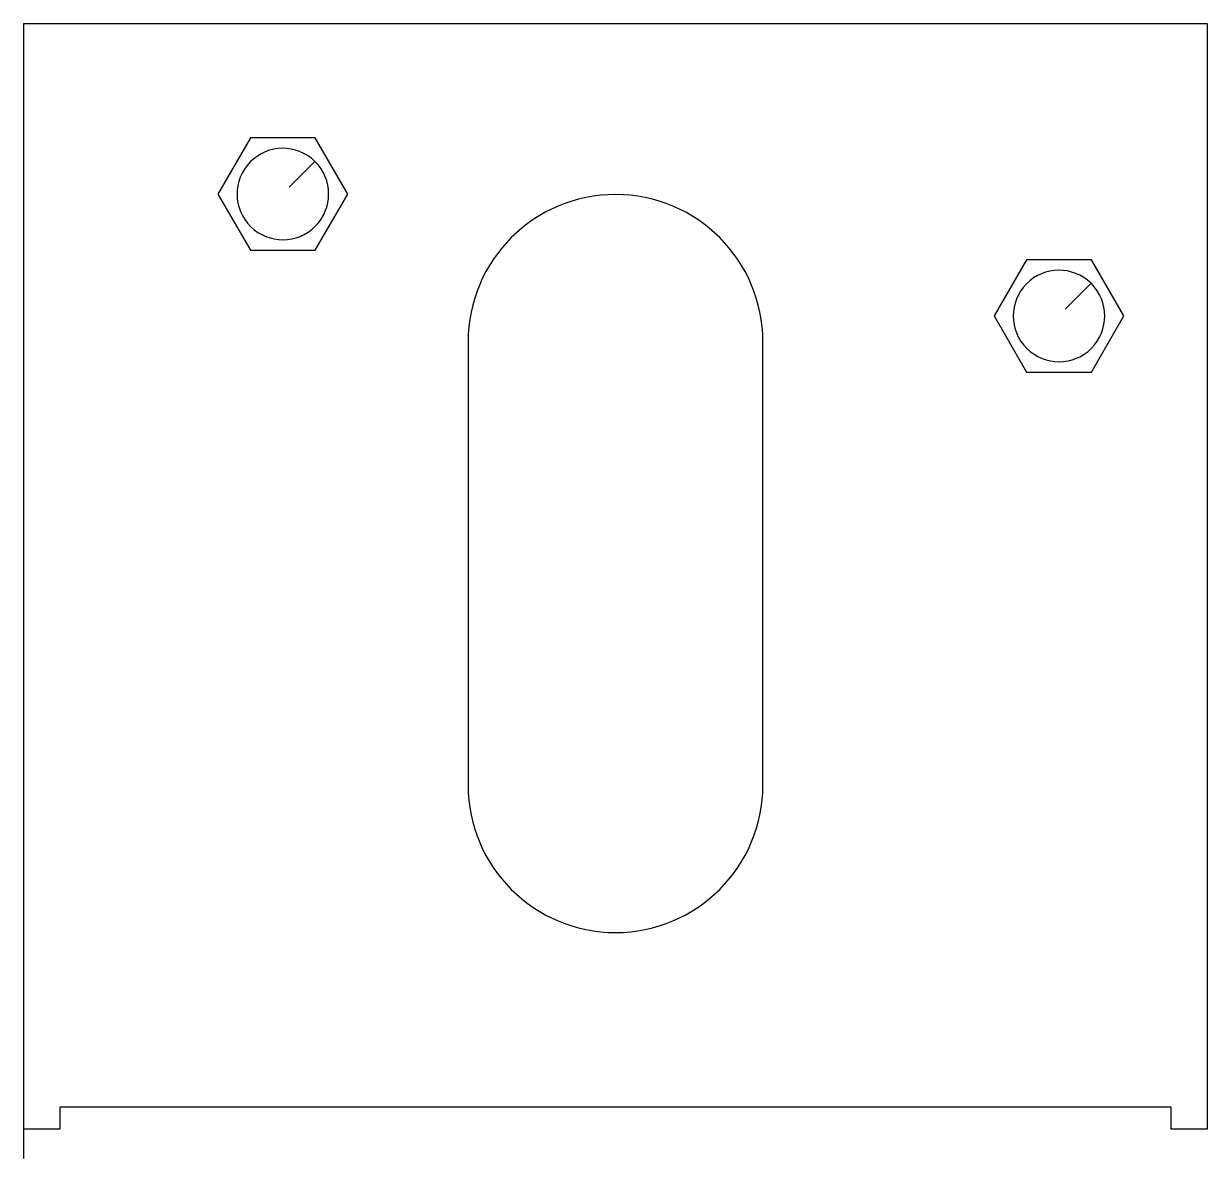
# Model space of a CAD drawing. Extents: x 12 to 172, y 2177 to 2331.
import ezdxf

# ---------------------------------------------------------------- set-up
doc = ezdxf.new("R2010")
doc.units = 0

msp = doc.modelspace()

# ---------------------------------------------------------------- linework, layer by layer
for p, q in [((11.94, 2181), (11.94, 2330.56)), ((11.94, 2330.56), (172.06, 2330.56)), ((172.06, 2330.56), (172.06, 2180.94)), ((42.61, 2315.1), (38.22, 2307.5)), ((51.39, 2315.1), (42.61, 2315.1)), ((55.78, 2307.5), (51.39, 2315.1)), ((47.84, 2308.43), (51.33, 2311.92)), ((38.22, 2307.5), (42.61, 2299.9)), ((51.39, 2299.9), (55.78, 2307.5)), ((42.61, 2299.9), (51.39, 2299.9)), ((147.61, 2298.6), (143.22, 2291)), ((156.39, 2298.6), (147.61, 2298.6)), ((160.78, 2291), (156.39, 2298.6)), ((152.84, 2291.93), (156.33, 2295.42)), ((143.22, 2291), (147.61, 2283.4)), ((156.39, 2283.4), (160.78, 2291)), ((72.06, 2287.5), (72.06, 2227.5)), ((111.94, 2227.5), (111.94, 2287.5)), ((147.61, 2283.4), (156.39, 2283.4)), ((167.19, 2183.94), (16.81, 2183.94)), ((16.81, 2183.94), (16.81, 2180.94)), ((167.19, 2180.94), (167.19, 2183.94)), ((11.94, 2177), (11.94, 2181)), ((16.81, 2180.94), (12, 2180.94)), ((172.06, 2180.94), (167.19, 2180.94))]:
    msp.add_line(p, q)
for centre, radius, start, end in [((47, 2307.5), 6.19, 45.5893, 45), ((92, 2287.5), 19.94, 90, 180), ((92, 2287.5), 19.94, 0, 90), ((152, 2291), 6.19, 45.5893, 45), ((92, 2227.5), 19.94, 180, 0)]:
    msp.add_arc(centre, radius, start, end)

doc.saveas('drawing.dxf')
